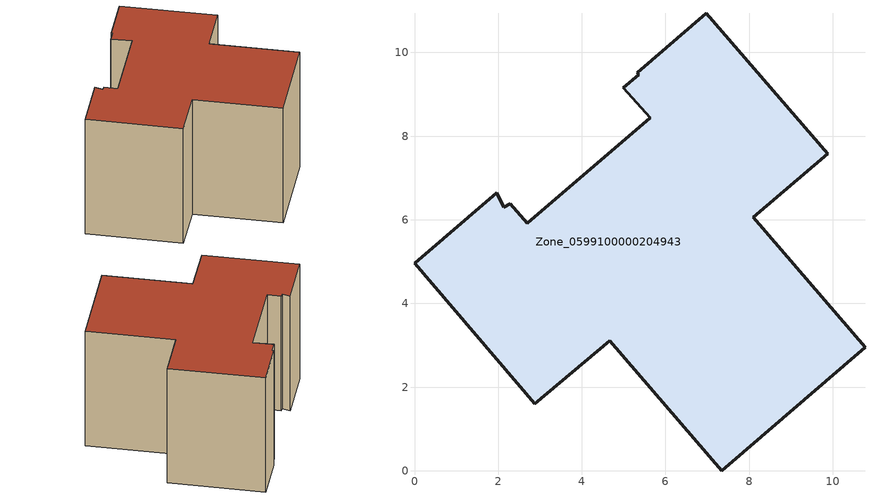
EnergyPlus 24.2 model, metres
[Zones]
Zone_0599100000204943
 floor ground (C_G): 1.96,6.64 2.13,6.3 2.28,6.39 2.69,5.92 5.63,8.44 4.99,9.15 5.36,9.47 5.32,9.52 6.98,10.94 9.88,7.58 8.1,6.06 10.77,2.95 7.34,0 4.67,3.11 2.88,1.6 0,4.96 z0
 wall outside (C_F): 0,4.96 2.88,1.6 4.67,3.11 7.34,0 10.77,2.95 8.1,6.06 9.88,7.58 6.98,10.94 5.32,9.52 5.36,9.47 4.99,9.15 5.63,8.44 2.69,5.92 2.28,6.39 2.13,6.3 1.96,6.64 0,4.96 z0:6.12
 roof outside (C_R): 2.13,6.3 1.96,6.64 0,4.96 2.88,1.6 4.67,3.11 7.34,0 10.77,2.95 8.1,6.06 9.88,7.58 6.98,10.94 5.32,9.52 5.36,9.47 4.99,9.15 5.63,8.44 2.69,5.92 2.28,6.39 z6.12
[BUILDING]
Pand.0599100000204943: North Axis=0; Terrain=City; Loads Convergence Tolerance Value=0.04; Temperature Convergence Tolerance Value=0.4; Solar Distribution=FullExterior; Maximum Number of Warmup Days=25; Minimum Number of Warmup Days=1
[Site:Location]
Rotterdam.The.Hague.AP_ZH_NLD Design_Conditions: Latitude=51.96; Longitude=4.45; Time Zone=1; Elevation=-4.5
[SITE:GROUNDTEMPERATURE:BUILDINGSURFACE]
18, 18, 18, 18, 18, 18, 18, 18, 18, 18, 18, 18
[MATERIAL] Thermal Absorptance=0.9; Solar Absorptance=0.7; Visible Absorptance=0.7
Name | Roughness | Thickness | Conductivity | Density | Specific Heat
G.TI.1992-2005 | MediumSmooth | 0.15 | 0.06 | 540 | 1210
F.TI.1992-2005 | Rough | 0.3 | 0.12 | 1920 | 840
R.TI.1992-2005 | MediumRough | 0.2 | 0.08 | 1500 | 1000
[CONSTRUCTION]
C_G: G.TI.1992-2005
C_F: F.TI.1992-2005
C_R: R.TI.1992-2005
[ZONE]
Zone_0599100000204943: Type=1; Multiplier=1; Ceiling Height=Autocalculate; Volume=Autocalculate; Floor Area=autocalculate; Part of Total Floor Area=Yes
[ZONEINFILTRATION:DESIGNFLOWRATE]
Infil_Zone_0599100000204943: Zone or ZoneList or Space or SpaceList=Zone_0599100000204943; Schedule=AlwaysOn; Design Flow Rate Calculation Method=Flow/Area; Flow Rate per Floor Area=0.0015; Constant Term Coefficient=1; Temperature Term Coefficient=0; Velocity Term Coefficient=0; Velocity Squared Term Coefficient=0
[HVACTEMPLATE:ZONE:IDEALLOADSAIRSYSTEM]
Zone_0599100000204943: Maximum Heating Supply Air Temperature=50; Minimum Cooling Supply Air Temperature=13; Maximum Heating Supply Air Humidity Ratio=0.0156; Minimum Cooling Supply Air Humidity Ratio=0.0077; Heating Limit=NoLimit; Cooling Limit=NoLimit; Dehumidification Control Type=ConstantSensibleHeatRatio; Cooling Sensible Heat Ratio=0.7; Dehumidification Setpoint=60; Humidification Control Type=None; Humidification Setpoint=30; Outdoor Air Method=None; Outdoor Air Flow Rate per Person=0.00944; Outdoor Air Flow Rate per Zone Floor Area=0; Outdoor Air Flow Rate per Zone=0; Demand Controlled Ventilation Type=None; Outdoor Air Economizer Type=NoEconomizer; Heat Recovery Type=None; Sensible Heat Recovery Effectiveness=0.7; Latent Heat Recovery Effectiveness=0.65
[ZONECONTROL:THERMOSTAT]
ThermostatControl_Zone_0599100000204943: Zone or ZoneList=Zone_0599100000204943; Control Type Schedule=DualSetpointControlType; Control 1=Thermostat_Zone_0599100000204943; Temperature Difference Between Cutout And Setpoint=0
[THERMOSTATSETPOINT:DUALSETPOINT]
Thermostat_Zone_0599100000204943: Heating Setpoint Temperature Schedule=HeatingSetpoint_Zone_0599100000204943; Cooling Setpoint Temperature Schedule=CoolingSetpoint_Zone_0599100000204943
[SCHEDULE:COMPACT]
HeatingSetpoint_Zone_0599100000204943: Through: 12/31, For: AllDays, Until: 24:00, 21
CoolingSetpoint_Zone_0599100000204943: Through: 12/31, For: AllDays, Until: 24:00, 24
DualSetpointControlType: Through: 12/31, For: AllDays, Until: 24:00, 4
AlwaysOn: Through: 12/31, For: AllDays, Until: 24:00, 1
